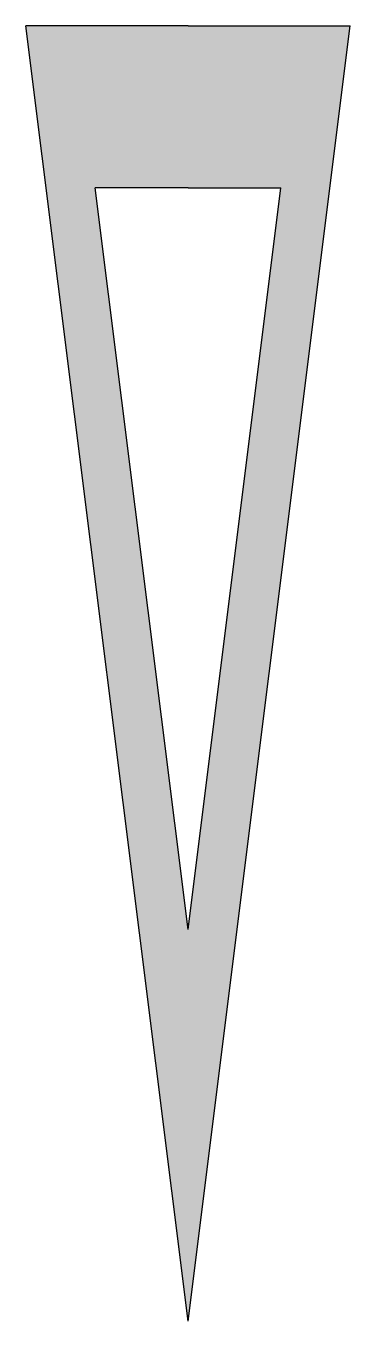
# Model space of a CAD drawing. Extents: x 278.29 to 279.29, y 60.35 to 64.35.
import ezdxf

# ---------------------------------------------------------------- set-up
doc = ezdxf.new("R2010")
doc.units = 0

msp = doc.modelspace()

# ---------------------------------------------------------------- hatches: boundary and pattern name
h = msp.add_hatch(color=256)
h.paths.add_polyline_path([(279.2915, 64.3456), (278.7915, 64.3456), (278.2915, 64.3456), (278.7915, 60.3456)])
h.paths.add_polyline_path([(279.0778, 63.8456), (278.7915, 61.5549), (278.5051, 63.8456), (278.7915, 63.8456)], flags=16)

# ---------------------------------------------------------------- linework, layer by layer
for p, q in [((278.7915, 60.3456), (278.2915, 64.3456)), ((278.7915, 64.3456), (278.2915, 64.3456)), ((278.7915, 60.3456), (279.2915, 64.3456)), ((278.7915, 64.3456), (279.2915, 64.3456)), ((278.7915, 61.5549), (278.5051, 63.8456)), ((278.7915, 63.8456), (278.5051, 63.8456)), ((278.7915, 61.5549), (279.0778, 63.8456)), ((278.7915, 63.8456), (279.0778, 63.8456))]:
    msp.add_line(p, q)

doc.saveas('drawing.dxf')
